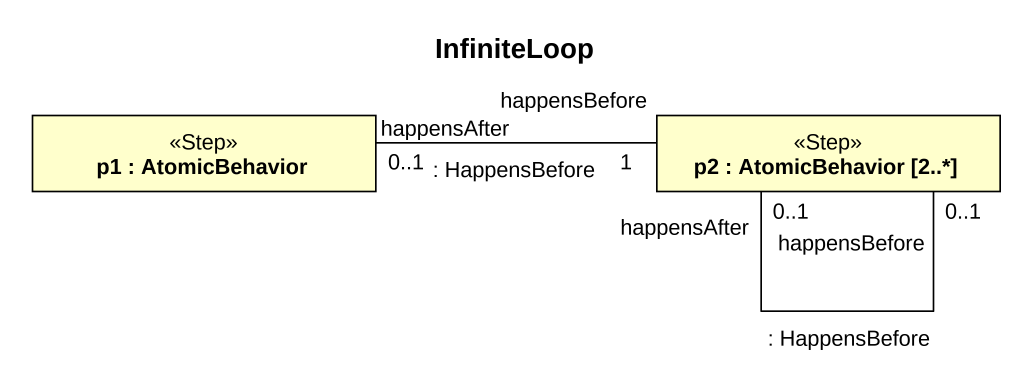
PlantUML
@startuml
title InfiniteLoop
rectangle "p1 : AtomicBehavior" as p1 <<Step>>
rectangle "p2 : AtomicBehavior [2..*]" as p2 <<Step>>
p1 "happensAfter\n0..1" -right- "happensBefore\n1" p2 : : HappensBefore
p2 "happensAfter\n0..1" -- "happensBefore\n0..1" p2 : : HappensBefore
@enduml
